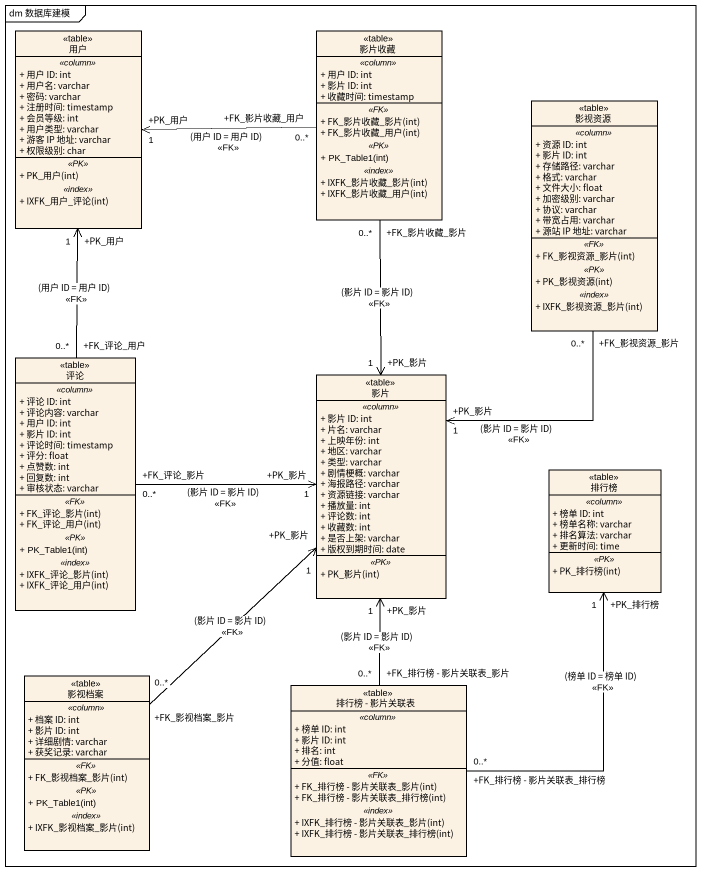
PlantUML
@startuml
mainframe dm 数据库建模
hide circle
hide empty members
skinparam classAttributeIconSize 0
class 用户 <<table>> {
  .. <<column>> ..
  + 用户 ID: int
  + 用户名: varchar
  + 密码: varchar
  + 注册时间: timestamp
  + 会员等级: int
  + 用户类型: varchar
  + 游客 IP 地址: varchar
  + 权限级别: char
  .. <<PK>> ..
  + PK_用户(int)
  .. <<index>> ..
  + IXFK_用户_评论(int)
}
class 影片收藏 <<table>> {
  .. <<column>> ..
  + 用户 ID: int
  + 影片 ID: int
  + 收藏时间: timestamp
  .. <<FK>> ..
  + FK_影片收藏_影片(int)
  + FK_影片收藏_用户(int)
  .. <<PK>> ..
  + PK_Table1(int)
  .. <<index>> ..
  + IXFK_影片收藏_影片(int)
  + IXFK_影片收藏_用户(int)
}
class 影视资源 <<table>> {
  .. <<column>> ..
  + 资源 ID: int
  + 影片 ID: int
  + 存储路径: varchar
  + 格式: varchar
  + 文件大小: float
  + 加密级别: varchar
  + 协议: varchar
  + 带宽占用: varchar
  + 源站 IP 地址: varchar
  .. <<FK>> ..
  + FK_影视资源_影片(int)
  .. <<PK>> ..
  + PK_影视资源(int)
  .. <<index>> ..
  + IXFK_影视资源_影片(int)
}
class 评论 <<table>> {
  .. <<column>> ..
  + 评论 ID: int
  + 评论内容: varchar
  + 用户 ID: int
  + 影片 ID: int
  + 评论时间: timestamp
  + 评分: float
  + 点赞数: int
  + 回复数: int
  + 审核状态: varchar
  .. <<FK>> ..
  + FK_评论_影片(int)
  + FK_评论_用户(int)
  .. <<PK>> ..
  + PK_Table1(int)
  .. <<index>> ..
  + IXFK_评论_影片(int)
  + IXFK_评论_用户(int)
}
class 影片 <<table>> {
  .. <<column>> ..
  + 影片 ID: int
  + 片名: varchar
  + 上映年份: int
  + 地区: varchar
  + 类型: varchar
  + 剧情梗概: varchar
  + 海报路径: varchar
  + 资源链接: varchar
  + 播放量: int
  + 评论数: int
  + 收藏数: int
  + 是否上架: varchar
  + 版权到期时间: date
  .. <<PK>> ..
  + PK_影片(int)
}
class 排行榜 <<table>> {
  .. <<column>> ..
  + 榜单 ID: int
  + 榜单名称: varchar
  + 排名算法: varchar
  + 更新时间: time
  .. <<PK>> ..
  + PK_排行榜(int)
}
class 影视档案 <<table>> {
  .. <<column>> ..
  + 档案 ID: int
  + 影片 ID: int
  + 详细剧情: varchar
  + 获奖记录: varchar
  .. <<FK>> ..
  + FK_影视档案_影片(int)
  .. <<PK>> ..
  + PK_Table1(int)
  .. <<index>> ..
  + IXFK_影视档案_影片(int)
}
class "排行榜 - 影片关联表" as 排行榜_影片关联表 <<table>> {
  .. <<column>> ..
  + 榜单 ID: int
  + 影片 ID: int
  + 排名: int
  + 分值: float
  .. <<FK>> ..
  + FK_排行榜 - 影片关联表_影片(int)
  + FK_排行榜 - 影片关联表_排行榜(int)
  .. <<index>> ..
  + IXFK_排行榜 - 影片关联表_影片(int)
  + IXFK_排行榜 - 影片关联表_排行榜(int)
}
影片收藏 "+FK_影片收藏_用户\n0..*" -left-> "+PK_用户\n1" 用户 : (用户 ID = 用户 ID)\n<<FK>>
影片收藏 "+FK_影片收藏_影片\n0..*" --> "+PK_影片\n1" 影片 : (影片 ID = 影片 ID)\n<<FK>>
影视资源 "+FK_影视资源_影片\n0..*" --> "+PK_影片\n1" 影片 : (影片 ID = 影片 ID)\n<<FK>>
评论 "+FK_评论_用户\n0..*" -up-> "+PK_用户\n1" 用户 : (用户 ID = 用户 ID)\n<<FK>>
评论 "+FK_评论_影片\n0..*" -right-> "+PK_影片\n1" 影片 : (影片 ID = 影片 ID)\n<<FK>>
影视档案 "+FK_影视档案_影片\n0..*" -up-> "+PK_影片\n1" 影片 : (影片 ID = 影片 ID)\n<<FK>>
排行榜_影片关联表 "+FK_排行榜 - 影片关联表_影片\n0..*" -up-> "+PK_影片\n1" 影片 : (影片 ID = 影片 ID)\n<<FK>>
排行榜_影片关联表 "+FK_排行榜 - 影片关联表_排行榜\n0..*" -up-> "+PK_排行榜\n1" 排行榜 : (榜单 ID = 榜单 ID)\n<<FK>>
@enduml
